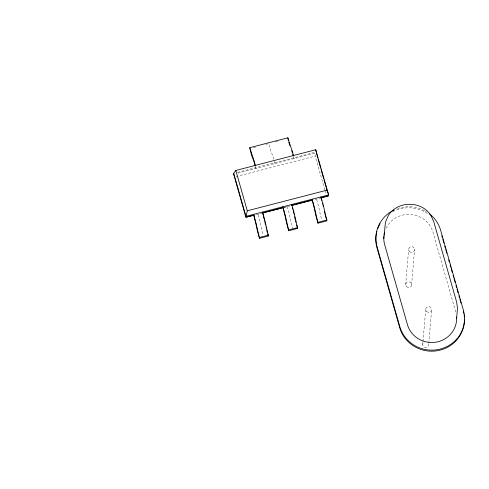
<?xml version="1.0" encoding="UTF-8"?>
<svg xmlns="http://www.w3.org/2000/svg" width="489" height="489" viewBox="0 0 489 489"><rect width="100%" height="100%" fill="white"/><g stroke="black" fill="none" stroke-linecap="round" stroke-linejoin="round"><path stroke-width="0.37" stroke-dasharray="2.44 1.83" d="M405.681 284.659L408.633 249.531M411.616 284.659L414.568 249.531M422.747 344.586L422.93 342.343M422.997 341.597L425.693 309.458M428.804 343.089L431.628 309.458M324.794 189.818L315.191 156.077L315.637 154.775M253.345 147.611L257.012 146.657M265.802 144.383L268.73 143.625L270.313 149.176A5.452 0.501 75.5 0 0 271.254 152.067L272.391 154.915A6.345 0.581 75.5 0 1 273.485 158.271L274.237 160.905M275.325 141.914L278.259 141.156M237.422 172.409L315.643 152.134M238.082 173.094L316.31 152.825M235.998 176.596L315.191 156.077M284.042 207.336L287.086 206.547M256.285 214.659L261.413 213.332M284.146 207.44L287.08 206.682M287.813 206.492L290.014 205.924M314.94 199.463L320.075 198.131M455.742 312.092L433.016 232.269A25.061 24.15 4.8 0 0 410.515 214.433A25.061 24.15 4.8 0 0 385.784 228.968M325.002 190.551L326.047 194.219M316.652 199.591L317.966 204.194A6.345 0.581 75.5 0 1 318.999 208.32L319.983 212.904A5.452 0.501 75.5 0 0 320.87 216.45L321.86 219.922M293.73 156.394L294.03 158.595L293.473 156.627M274.421 161.559L274.983 163.534M287.22 206.517L288.718 211.774A6.345 0.581 75.5 0 1 289.751 215.893L290.735 220.484A5.452 0.501 75.5 0 0 291.627 224.029L292.813 228.198M255.631 166.266L255.936 168.467L255.374 166.498M258.161 214.75L259.47 219.353A6.345 0.581 75.5 0 1 260.503 223.473L261.493 228.063A5.452 0.501 75.5 0 0 262.379 231.609L263.369 235.081M392.716 211.719A32.977 31.779 4.8 0 1 428.664 214.359M397.386 208.662A32.977 31.779 4.8 0 1 424.531 210.655M425.155 210.997A32.977 31.779 4.8 0 1 426.377 211.706M428.572 343.846A2.971 2.861 4.8 0 1 426.744 347.276A2.971 2.861 4.8 0 1 423.028 345.796A2.971 2.861 4.8 0 1 424.207 342.111M426.579 311.481A2.971 2.861 4.8 0 0 431.53 310.197A2.971 2.861 4.8 0 0 427.875 306.695A2.971 2.861 4.8 0 0 426.579 311.481M409.513 251.554A2.971 2.861 4.8 0 0 414.47 250.27A2.971 2.861 4.8 0 0 410.815 246.768A2.971 2.861 4.8 0 0 409.513 251.554M406.567 286.682A2.971 2.861 4.8 0 0 411.518 285.399A2.971 2.861 4.8 0 0 407.863 281.896A2.971 2.861 4.8 0 0 406.567 286.682"/><path stroke-width="0.73" d="M317.764 157.941L315.717 149.75L235.796 170.465L233.73 173.363L233.656 174.243L245.894 217.22L254.084 215.233M293.541 155.728L292.465 151.951A9.646 0.88 75.5 0 0 291.065 147.672L287.856 137.806L249.757 147.678L251.267 154.114A5.452 0.501 75.5 0 0 252.208 157L253.339 159.848A6.345 0.581 75.5 0 1 254.439 163.21L255.185 165.838M259.506 238.32L256.554 225.398A9.646 0.88 75.5 0 0 255.24 220.142L253.595 214.365L255.02 220.502A6.345 0.581 75.5 0 1 256.053 224.628L257.037 229.219A5.452 0.501 75.5 0 0 257.929 232.764L259.506 238.32L268.412 236.01L265.46 223.088A9.646 0.88 75.5 0 0 264.139 217.837L262.495 212.061L263.919 218.198A6.345 0.581 75.5 0 1 264.115 218.883M287.856 137.806L288.376 140.771M288.754 230.741L285.802 217.819A9.646 0.88 75.5 0 0 284.488 212.562L282.844 206.792L284.268 212.929A6.345 0.581 75.5 0 1 285.301 217.049L286.285 221.639A5.452 0.501 75.5 0 0 287.171 225.184L288.754 230.741L297.654 228.43L294.702 215.515A9.646 0.88 75.5 0 0 293.388 210.258L291.744 204.481L291.67 205.362M318.003 223.161L315.05 210.239A9.646 0.88 75.5 0 0 313.736 204.989L312.092 199.212L313.516 205.349A6.345 0.581 75.5 0 1 314.549 209.469L315.533 214.06A5.452 0.501 75.5 0 0 316.42 217.605L318.003 223.161L326.903 220.851L323.95 207.935A9.646 0.88 75.5 0 0 322.636 202.678L320.992 196.902M320.808 197.941L328.547 195.808L328.62 194.928L315.717 149.75M383.798 238.534L385.466 222.098L388.07 216.065C397.031 200.307 422.196 200.423 431.237 216.046M456.64 318.345L457.49 308.156L456.598 301.902L433.871 222.079L431.329 216.254M235.796 170.465L247.281 210.808L245.894 217.22L253.987 215.123M247.281 210.808L327.208 190.099L328.62 194.928L245.967 216.346L233.73 173.363M262.073 213.027L282.673 207.691M291.499 205.404L312.092 200.068M320.918 197.782L328.547 195.808M262.147 213.143L282.679 207.819M291.481 205.539L312.013 200.221M259.586 237.44L268.485 235.13M288.828 229.861L297.728 227.556M318.076 222.281L326.976 219.977M441.805 235.741L442.435 237.935M442.851 239.402L443.89 243.064M444.727 245.991L445.351 248.186M445.766 249.653L446.812 253.314M448.688 259.903L449.312 262.104M450.149 265.032L450.772 267.226M451.188 268.693L452.233 272.355M453.065 275.283L453.694 277.483M454.11 278.944L455.149 282.605M455.986 285.533L456.61 287.734M457.026 289.195L458.071 292.862M458.902 295.79L459.532 297.984M459.947 299.451L460.986 303.113M318.186 159.402L320.68 168.173M321.096 169.634L323.596 178.406M324.011 179.866L326.09 187.177M326.505 188.638L327.551 192.293M321.108 198.442L321.664 200.411M325.521 215.991L326.505 219.463M292.722 153.992L293.284 155.967M288.767 142.158L289.36 144.243A5.452 0.501 75.5 0 0 289.445 144.53M292.233 207.33L292.795 209.304M296.67 224.958L297.654 228.43M255.441 165.6L254.366 161.822A9.646 0.88 75.5 0 0 252.966 157.544L249.757 147.678M267.422 232.538L266.829 230.453A5.452 0.501 75.5 0 1 266.743 230.16M267.819 233.925L268.412 236.01M294.623 216.713L295.185 219.335A5.452 0.501 75.5 0 0 295.313 219.897M265.521 224.946L264.952 222.324A6.345 0.581 75.5 0 0 264.812 221.664M376.866 231.364A32.977 31.779 4.8 0 0 376.976 247.819L399.702 327.642A32.977 31.779 4.8 0 0 436.011 350.919A32.977 31.779 4.8 0 0 464.464 319.396M377.801 228.491A32.977 31.779 4.8 0 1 380.106 223.699M463.285 311.169A32.977 31.779 4.8 0 1 463.823 313.37M464.098 314.867A32.977 31.779 4.8 0 1 464.361 317.135M394.073 210.025A32.977 31.779 4.8 0 0 377.068 246.768L399.794 326.591A32.977 31.779 4.8 0 0 440.32 349.054A32.977 31.779 4.8 0 0 463.37 310.112L440.644 230.288A32.977 31.779 4.8 0 0 429.324 213.736M456.585 316.945A25.061 24.15 4.8 0 1 435.73 342.202A25.061 24.15 4.8 0 1 407.423 324.61L384.696 244.787A25.061 24.15 4.8 0 1 383.877 236.438M384.042 235.032A25.061 24.15 4.8 0 1 384.611 232.281M291.688 150.649A6.345 0.581 75.5 0 1 291.964 151.449M292.147 152.042A6.345 0.581 75.5 0 1 292.343 152.672M289.855 145.863A5.452 0.501 75.5 0 1 289.696 145.355M264.298 219.579A6.345 0.581 75.5 0 1 264.567 220.631M266.426 228.962A5.452 0.501 75.5 0 1 266.273 228.363M266.004 227.189A5.452 0.501 75.5 0 1 265.943 226.908M322.514 203.381A6.345 0.581 75.5 0 1 322.697 204.072M322.972 205.123A6.345 0.581 75.5 0 1 323.223 206.169M325.24 215.007A5.452 0.501 75.5 0 1 324.922 213.809M324.696 212.904A5.452 0.501 75.5 0 1 324.433 211.755M293.168 210.618A6.345 0.581 75.5 0 1 293.455 211.651M293.638 212.354A6.345 0.581 75.5 0 1 293.895 213.4M294.127 214.414A6.345 0.581 75.5 0 1 294.201 214.744M295.912 222.287A5.452 0.501 75.5 0 1 295.594 221.083"/></g></svg>
